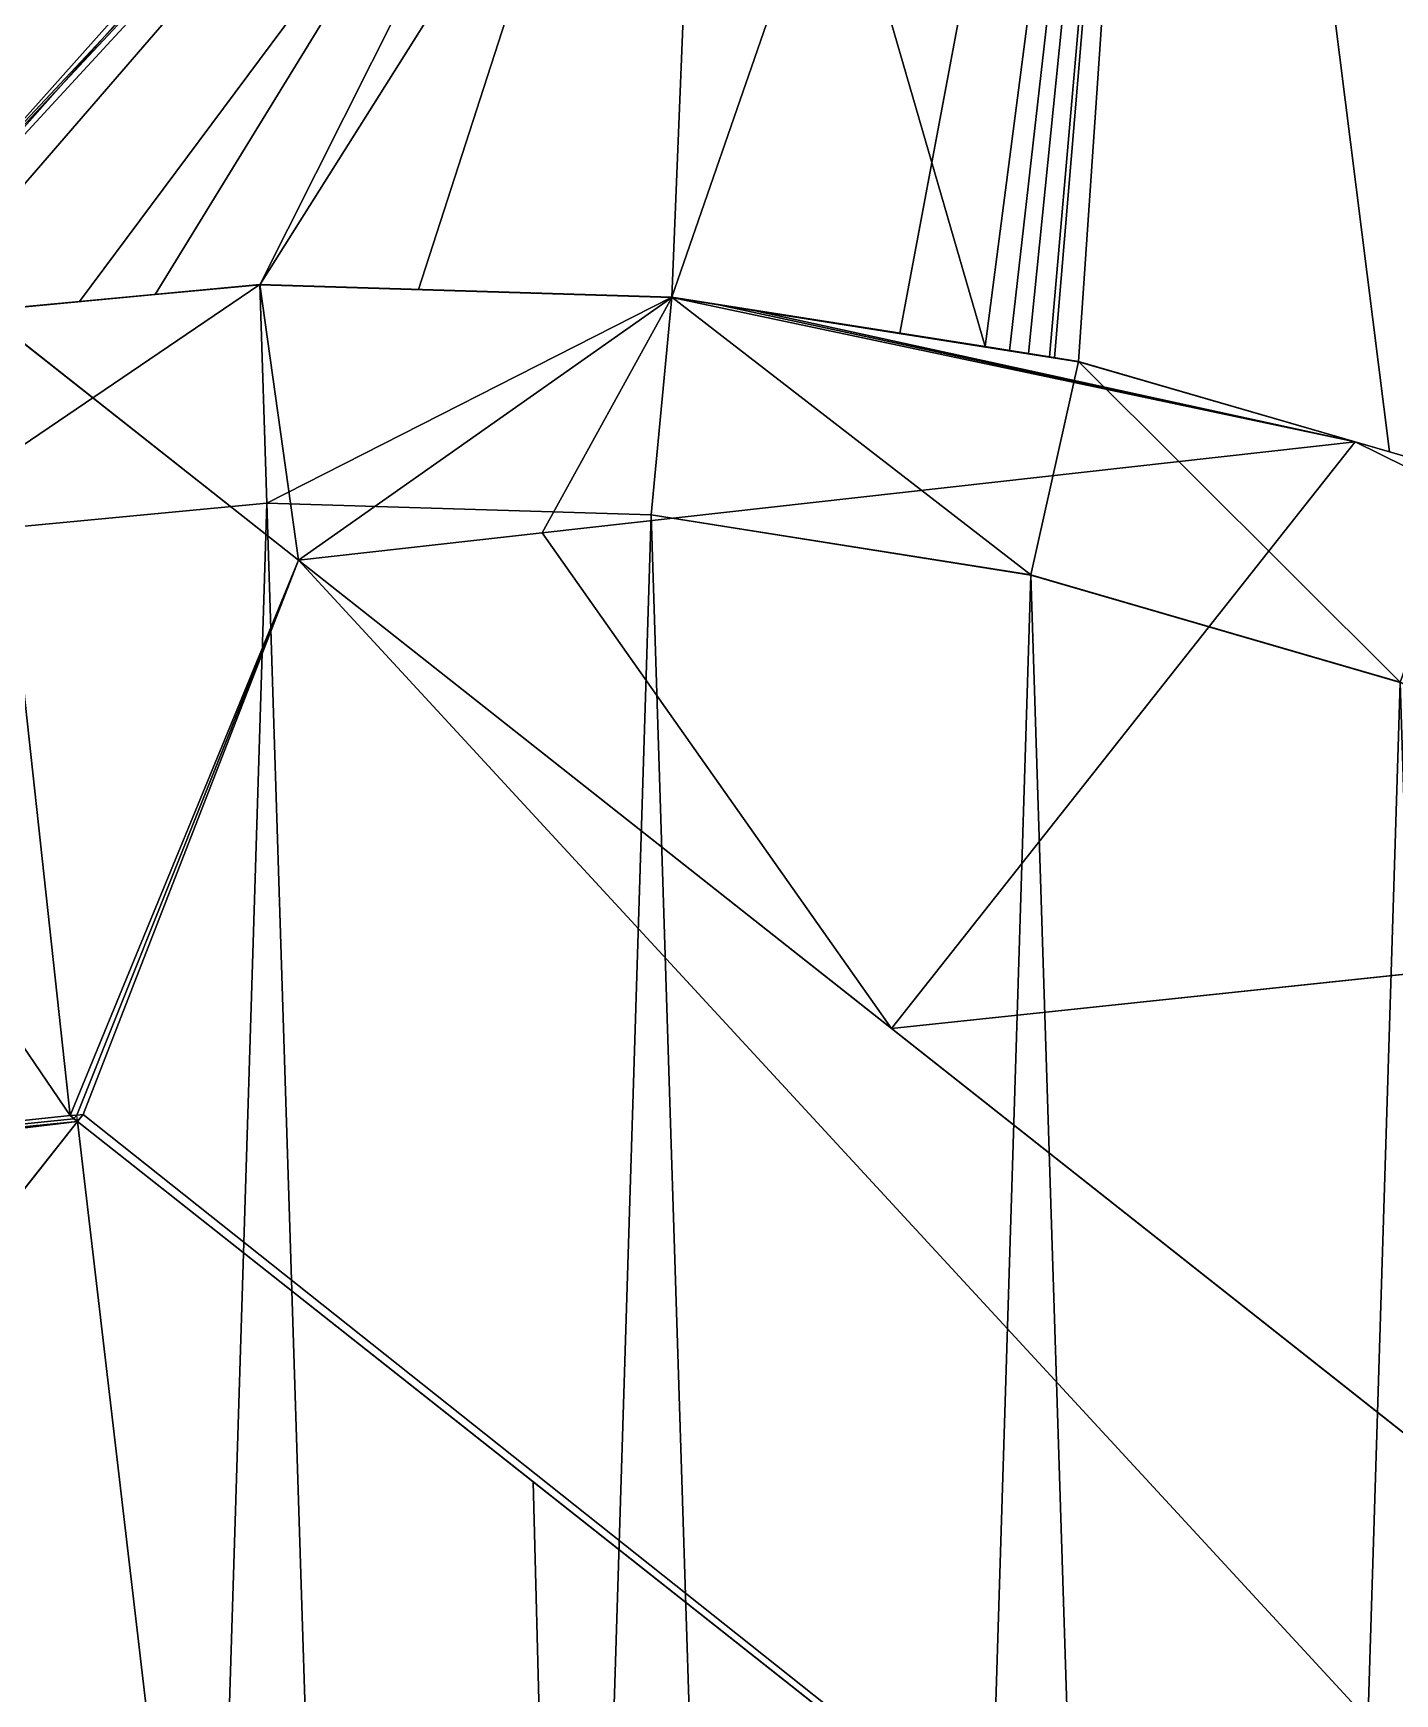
# Model space of a CAD drawing. Header units: millimetres. Extents: x -97 to 177, y -55 to 460.
# Drawn here: x 108.36 to 127.04, y 420.12 to 442.9 of the extents above; entities that cross this region are included whole.
import ezdxf

# ---------------------------------------------------------------- set-up
doc = ezdxf.new("R2010")
doc.units = ezdxf.units.MM
doc.header["$LTSCALE"] = 25.4
doc.layers.get('0').update_dxf_attribs({"true_color": 0xffffff})

msp = doc.modelspace()

# ---------------------------------------------------------------- linework, layer by layer
at = {"color": 0}
for p, q in [((124.143, 459.565, 6.998), (126.961, 437.159, 6.998)), ((124.143, 459.565, 13.998), (126.961, 437.159, 13.994)), ((124.143, 459.565, 6.998), (126.961, 437.159, 6.998)), ((124.143, 459.565, 13.998), (126.961, 437.159, 13.994)), ((105.843, 438.921, 6.968), (111.469, 439.455, 6.968)), ((105.843, 438.921, 6.968), (111.469, 439.455, 6.968)), ((111.469, 439.455, 22.966), (107.667, 439.093, 22.966)), ((111.469, 439.455, 22.966), (107.667, 439.093, 22.966)), ((111.469, 439.455, 22.966), (108.995, 439.223, 13.994)), ((111.469, 439.455, 22.966), (108.995, 439.223, 13.994)), ((111.469, 439.451, 13.994), (108.995, 439.223, 13.994)), ((111.469, 439.451, 13.994), (108.995, 439.223, 13.994)), ((110.031, 439.319, 6.998), (111.469, 439.455, 6.968)), ((110.031, 439.319, 6.998), (111.469, 439.455, 6.968)), ((111.469, 439.451, 6.998), (110.031, 439.319, 6.998)), ((111.469, 439.451, 6.998), (110.031, 439.319, 6.998)), ((111.469, 439.455, 6.968), (117.119, 439.279, 6.968)), ((117.119, 439.277, 22.966), (111.469, 439.455, 22.966)), ((111.469, 439.455, 6.968), (117.119, 439.279, 6.968)), ((111.469, 439.455, 6.968), (111.469, 439.451, 6.998)), ((111.469, 439.451, 13.994), (111.469, 439.455, 22.966)), ((117.119, 439.277, 22.966), (111.469, 439.455, 22.966)), ((111.469, 439.451, 13.994), (111.469, 439.455, 22.966)), ((111.469, 439.455, 6.968), (111.469, 439.451, 6.998)), ((117.119, 439.279, 13.994), (111.469, 439.451, 13.994)), ((111.469, 439.451, 13.994), (117.119, 439.277, 22.966)), ((111.469, 439.451, 6.998), (113.647, 439.385, 6.998)), ((111.469, 439.451, 13.994), (117.119, 439.277, 22.966)), ((111.469, 439.451, 6.998), (113.647, 439.385, 6.998)), ((117.119, 439.279, 13.994), (111.469, 439.451, 13.994)), ((108.995, 439.223, 13.994), (105.843, 438.921, 13.994)), ((108.995, 439.223, 13.994), (105.843, 438.921, 13.994)), ((106.651, 438.999, 6.998), (110.031, 439.319, 6.998)), ((106.651, 438.999, 6.998), (110.031, 439.319, 6.998)), ((113.647, 439.385, 6.998), (117.119, 439.279, 6.968)), ((113.647, 439.385, 6.998), (117.119, 439.279, 6.968)), ((113.647, 439.385, 6.998), (117.119, 439.279, 6.998)), ((113.647, 439.385, 6.998), (117.119, 439.279, 6.998)), ((117.119, 439.279, 6.968), (122.697, 438.397, 6.968)), ((117.119, 439.277, 22.966), (117.119, 439.279, 13.994)), ((117.119, 439.279, 6.998), (117.119, 439.279, 6.968)), ((120.247, 438.785, 13.994), (117.119, 439.279, 13.994)), ((117.119, 439.277, 22.966), (117.119, 439.279, 13.994)), ((121.419, 438.603, 6.998), (117.119, 439.279, 6.968)), ((117.119, 439.279, 6.998), (117.119, 439.279, 6.968)), ((121.419, 438.603, 6.998), (117.119, 439.279, 6.998)), ((121.419, 438.603, 6.998), (117.119, 439.279, 6.968)), ((117.119, 439.279, 6.968), (122.697, 438.397, 6.968)), ((121.419, 438.603, 6.998), (117.119, 439.279, 6.998)), ((120.247, 438.785, 13.994), (117.119, 439.279, 13.994)), ((117.717, 439.183, 22.966), (117.119, 439.277, 22.966)), ((117.717, 439.183, 22.966), (117.119, 439.277, 22.966)), ((118.269, 439.095, 22.966), (117.717, 439.183, 22.966)), ((117.717, 439.183, 22.966), (120.247, 438.785, 13.994)), ((117.717, 439.183, 22.966), (120.247, 438.785, 13.994)), ((118.269, 439.095, 22.966), (117.717, 439.183, 22.966)), ((111.997, 435.671, 23.964), (107.661, 439.095, 23.966)), ((111.997, 435.671, 23.964), (107.661, 439.095, 23.966)), ((107.667, 439.093, 22.966), (111.997, 435.671, 22.966)), ((107.667, 439.093, 22.966), (111.997, 435.671, 22.966)), ((111.997, 435.671, 23.964), (107.667, 439.093, 22.966)), ((111.997, 435.671, 23.964), (107.667, 439.093, 22.966)), ((122.697, 438.395, 22.966), (118.269, 439.095, 22.966)), ((118.269, 439.095, 22.966), (120.247, 438.785, 13.994)), ((118.269, 439.095, 22.966), (120.247, 438.785, 13.994)), ((122.697, 438.395, 22.966), (118.269, 439.095, 22.966)), ((122.697, 438.395, 22.966), (120.247, 438.785, 13.994)), ((121.749, 438.545, 13.994), (120.247, 438.785, 13.994)), ((122.697, 438.395, 22.966), (120.247, 438.785, 13.994)), ((121.749, 438.545, 13.994), (120.247, 438.785, 13.994)), ((121.419, 438.603, 6.998), (122.011, 438.507, 6.998)), ((121.419, 438.603, 6.998), (122.011, 438.507, 6.998)), ((122.367, 438.449, 13.994), (121.749, 438.545, 13.994)), ((121.749, 438.545, 13.994), (122.697, 438.395, 22.966)), ((121.749, 438.545, 13.994), (122.697, 438.395, 22.966)), ((122.367, 438.449, 13.994), (121.749, 438.545, 13.994)), ((122.011, 438.507, 6.998), (122.299, 438.461, 6.998)), ((122.011, 438.507, 6.998), (122.299, 438.461, 6.998)), ((122.299, 438.461, 6.998), (122.697, 438.397, 6.968)), ((122.299, 438.461, 6.998), (122.697, 438.397, 6.968)), ((122.299, 438.461, 6.998), (122.697, 438.397, 6.998)), ((122.299, 438.461, 6.998), (122.697, 438.397, 6.998)), ((122.697, 438.397, 13.994), (122.367, 438.449, 13.994)), ((122.367, 438.449, 13.994), (122.697, 438.395, 22.966)), ((122.367, 438.449, 13.994), (122.697, 438.395, 22.966)), ((122.697, 438.397, 13.994), (122.367, 438.449, 13.994)), ((122.697, 438.397, 6.968), (128.127, 436.821, 6.968)), ((126.961, 437.159, 6.998), (122.697, 438.397, 6.968)), ((122.697, 438.397, 6.968), (122.697, 438.397, 6.998)), ((126.961, 437.159, 6.998), (122.697, 438.397, 6.998)), ((122.697, 438.397, 6.968), (128.127, 436.821, 6.968)), ((126.961, 437.159, 6.998), (122.697, 438.397, 6.968)), ((122.697, 438.397, 13.994), (122.697, 438.395, 22.966)), ((122.697, 438.397, 6.968), (122.697, 438.397, 6.998)), ((122.697, 438.397, 13.994), (122.697, 438.395, 22.966)), ((126.961, 437.159, 13.994), (122.697, 438.397, 13.994)), ((126.961, 437.159, 6.998), (122.697, 438.397, 6.998)), ((126.961, 437.159, 13.994), (122.697, 438.397, 13.994)), ((126.493, 437.295, 22.966), (122.697, 438.395, 22.966)), ((126.493, 437.295, 22.966), (122.697, 438.395, 22.966)), ((126.493, 437.295, 21.968), (115.343, 436.049, 21.968)), ((115.343, 436.049, 22.966), (126.493, 437.295, 22.966)), ((115.343, 436.049, 22.966), (126.493, 437.295, 22.966)), ((126.493, 437.295, 21.968), (115.343, 436.049, 21.968)), ((128.127, 436.821, 21.968), (126.493, 437.295, 21.968)), ((126.493, 437.295, 22.966), (126.493, 437.295, 21.968)), ((126.493, 437.295, 22.966), (126.493, 437.295, 21.968)), ((128.127, 436.821, 21.968), (126.493, 437.295, 21.968)), ((128.127, 436.821, 6.968), (126.961, 437.159, 6.998)), ((126.961, 437.159, 6.998), (126.961, 437.159, 13.994)), ((128.127, 436.821, 6.968), (126.961, 437.159, 6.998)), ((126.961, 437.159, 6.998), (126.961, 437.159, 13.994)), ((111.565, 436.457, 6.968), (106.313, 435.957, 6.968)), ((111.565, 436.457, 6.968), (106.313, 435.957, 6.968)), ((111.565, 436.457, 16.966), (106.313, 435.957, 16.966)), ((111.565, 436.457, 16.966), (106.313, 435.957, 16.966)), ((116.835, 436.293, 6.968), (111.565, 436.457, 6.968)), ((111.565, 436.457, 6.968), (111.565, 436.457, 16.966)), ((111.565, 436.457, 6.968), (111.565, 436.457, 16.966)), ((116.835, 436.293, 6.968), (111.565, 436.457, 6.968)), ((116.835, 436.293, 16.966), (111.565, 436.457, 16.966)), ((116.835, 436.293, 16.966), (111.565, 436.457, 16.966)), ((122.045, 435.471, 6.968), (116.835, 436.293, 6.968)), ((116.835, 436.293, 6.968), (116.835, 436.293, 16.966)), ((116.835, 436.293, 16.966), (122.045, 435.469, 16.966)), ((116.835, 436.293, 6.968), (116.835, 436.293, 16.966)), ((122.045, 435.471, 6.968), (116.835, 436.293, 6.968)), ((116.835, 436.293, 16.966), (122.045, 435.469, 16.966)), ((115.343, 436.049, 21.968), (111.997, 435.671, 21.968)), ((111.997, 435.671, 22.966), (115.343, 436.049, 22.966)), ((115.343, 436.049, 21.968), (111.997, 435.671, 21.968)), ((111.997, 435.671, 22.966), (115.343, 436.049, 22.966)), ((115.343, 436.049, 21.968), (115.343, 436.049, 22.966)), ((115.343, 436.049, 21.968), (115.343, 436.049, 22.966)), ((111.997, 435.671, 21.968), (120.133, 429.247, 21.964)), ((138.835, 414.477, 23.964), (111.997, 435.671, 23.964)), ((111.997, 435.671, 21.968), (120.133, 429.247, 21.964)), ((111.997, 435.671, 21.968), (111.997, 435.671, 22.966)), ((111.997, 435.671, 21.968), (111.997, 435.671, 22.966)), ((138.835, 414.477, 23.964), (111.997, 435.671, 23.964)), ((127.109, 434.001, 6.968), (122.045, 435.471, 6.968)), ((122.045, 435.469, 16.966), (122.045, 435.471, 6.968)), ((127.109, 434.001, 6.968), (122.045, 435.471, 6.968)), ((122.045, 435.469, 16.966), (122.045, 435.471, 6.968)), ((122.045, 435.469, 16.966), (127.109, 433.997, 16.966)), ((122.045, 435.469, 16.966), (127.109, 433.997, 16.966)), ((120.133, 429.247, 21.964), (138.793, 431.225, 21.964)), ((138.793, 431.225, 22.964), (120.133, 429.247, 22.964)), ((138.793, 431.225, 22.964), (120.133, 429.247, 22.964)), ((120.133, 429.247, 21.964), (138.793, 431.225, 21.964)), ((120.133, 429.247, 22.964), (132.599, 419.403, 22.964)), ((120.133, 429.247, 22.964), (132.599, 419.403, 22.964)), ((120.133, 429.247, 22.964), (120.133, 429.247, 21.964)), ((120.133, 429.247, 22.964), (120.133, 429.247, 21.964)), ((108.869, 428.055, 23.964), (108.959, 428.061, 23.964)), ((108.959, 428.061, 21.964), (108.869, 428.055, 21.964)), ((108.869, 428.055, 23.964), (108.959, 428.061, 23.964)), ((108.917, 428.009, 23.964), (108.869, 428.055, 21.964)), ((108.869, 428.055, 21.964), (108.869, 428.055, 23.964)), ((108.917, 428.009, 23.964), (108.869, 428.055, 23.964)), ((108.869, 428.055, 21.964), (108.917, 428.013, 21.964)), ((108.917, 428.009, 23.964), (108.869, 428.055, 21.964)), ((108.869, 428.055, 21.964), (108.869, 428.055, 23.964)), ((108.917, 428.009, 23.964), (108.869, 428.055, 23.964)), ((108.917, 428.013, 21.964), (108.959, 428.061, 21.964)), ((108.969, 427.971, 22.3), (108.917, 428.013, 21.964)), ((108.917, 428.013, 21.964), (108.917, 428.009, 23.964)), ((108.969, 427.971, 22.3), (108.917, 428.013, 21.964)), ((108.917, 428.013, 21.964), (108.969, 427.971, 21.964)), ((108.917, 428.013, 21.964), (108.917, 428.009, 23.964)), ((108.969, 427.971, 23.3), (108.917, 428.009, 23.964)), ((108.969, 427.971, 23.3), (108.917, 428.009, 23.964)), ((108.969, 427.971, 23.964), (108.917, 428.009, 23.964)), ((108.969, 427.971, 23.964), (108.917, 428.009, 23.964)), ((108.959, 428.061, 23.964), (109.047, 428.069, 23.964)), ((109.047, 428.069, 21.964), (108.959, 428.061, 21.964)), ((108.959, 428.061, 23.964), (109.047, 428.069, 23.964)), ((108.969, 427.971, 21.964), (108.959, 428.061, 21.964)), ((108.959, 428.061, 23.964), (108.959, 428.061, 21.964)), ((108.959, 428.061, 23.964), (108.959, 428.061, 21.964)), ((108.969, 427.971, 22.632), (109.047, 428.069, 21.964)), ((108.969, 427.971, 21.964), (109.047, 428.069, 21.964)), ((108.969, 427.971, 22.632), (109.047, 428.069, 21.964)), ((109.047, 428.069, 23.964), (108.969, 427.971, 23.964)), ((109.047, 428.069, 23.964), (108.969, 427.971, 23.964)), ((109.047, 428.069, 23.964), (109.047, 428.069, 21.964)), ((109.047, 428.069, 23.964), (109.047, 428.069, 21.964)), ((79.409, 390.551, 23.96), (108.969, 427.971, 23.964)), ((79.409, 390.551, 23.96), (108.969, 427.971, 23.964)), ((104.031, 421.715, 21.964), (108.969, 427.971, 22.798)), ((108.969, 427.971, 21.964), (104.031, 421.715, 21.964)), ((108.969, 427.971, 21.964), (104.031, 421.715, 21.964)), ((104.031, 421.715, 21.964), (108.969, 427.971, 22.964)), ((104.031, 421.715, 21.964), (108.969, 427.971, 22.798)), ((104.031, 421.715, 21.964), (108.969, 427.971, 23.132)), ((104.031, 421.715, 21.964), (108.969, 427.971, 22.964)), ((108.969, 427.971, 23.3), (104.031, 421.715, 21.964)), ((104.031, 421.715, 21.964), (108.969, 427.971, 23.132)), ((108.969, 427.971, 23.3), (104.031, 421.715, 21.964)), ((108.969, 427.971, 22.964), (108.965, 427.977, 22.924)), ((108.965, 427.977, 22.924), (108.969, 427.971, 22.798)), ((108.965, 427.977, 22.924), (108.969, 427.971, 22.798)), ((108.969, 427.971, 22.964), (108.965, 427.977, 22.924)), ((108.969, 427.971, 22.964), (108.965, 427.977, 22.924)), ((108.965, 427.977, 22.924), (108.969, 427.971, 22.798)), ((108.969, 427.971, 22.964), (108.965, 427.977, 22.924)), ((108.965, 427.977, 22.924), (108.969, 427.971, 22.798)), ((108.969, 427.971, 23.3), (108.966, 427.979, 23.195)), ((108.966, 427.979, 23.195), (108.969, 427.971, 23.132)), ((108.966, 427.979, 23.195), (108.969, 427.971, 23.132)), ((108.969, 427.971, 23.3), (108.966, 427.979, 23.195)), ((108.966, 427.979, 23.195), (108.969, 427.971, 23.132)), ((108.969, 427.971, 23.3), (108.966, 427.979, 23.195)), ((108.966, 427.979, 23.195), (108.969, 427.971, 23.132)), ((108.969, 427.971, 23.3), (108.966, 427.979, 23.195)), ((108.969, 427.971, 22.632), (108.969, 427.971, 22.3)), ((108.969, 427.971, 22.798), (108.969, 427.971, 22.632)), ((108.969, 427.971, 21.964), (108.969, 427.971, 22.3)), ((108.969, 427.971, 23.132), (108.969, 427.971, 22.964)), ((108.969, 427.971, 22.798), (108.969, 427.971, 22.632)), ((108.969, 427.971, 22.632), (108.969, 427.971, 22.3)), ((108.969, 427.971, 23.964), (108.969, 427.971, 23.3)), ((108.969, 427.971, 21.964), (108.969, 427.971, 22.3)), ((108.969, 427.971, 22.632), (108.969, 427.971, 22.3)), ((108.969, 427.971, 22.798), (108.969, 427.971, 22.632)), ((108.969, 427.971, 23.132), (108.969, 427.971, 22.964)), ((108.969, 427.971, 23.964), (108.969, 427.971, 23.3)), ((108.969, 427.971, 21.964), (108.969, 427.971, 22.3)), ((115.219, 423.029, 21.964), (108.969, 427.971, 21.964)), ((146.373, 398.403, 23.96), (108.969, 427.971, 23.964)), ((108.969, 427.971, 23.132), (108.969, 427.971, 22.964)), ((108.969, 427.971, 22.798), (115.219, 423.029, 21.964)), ((108.969, 427.971, 22.964), (115.219, 423.029, 21.964)), ((108.969, 427.971, 22.632), (108.969, 427.971, 22.3)), ((108.969, 427.971, 21.964), (108.969, 427.971, 22.3)), ((115.219, 423.029, 21.964), (108.969, 427.971, 21.964)), ((108.969, 427.971, 22.798), (115.219, 423.029, 21.964)), ((108.969, 427.971, 22.798), (108.969, 427.971, 22.632)), ((108.969, 427.971, 23.3), (115.219, 423.029, 21.964)), ((146.373, 398.403, 23.96), (108.969, 427.971, 23.964)), ((108.969, 427.971, 23.964), (108.969, 427.971, 23.3)), ((108.969, 427.971, 23.132), (108.969, 427.971, 22.964)), ((108.969, 427.971, 22.964), (115.219, 423.029, 21.964)), ((115.219, 423.029, 21.964), (108.969, 427.971, 23.132)), ((115.219, 423.029, 21.964), (108.969, 427.971, 23.132)), ((108.969, 427.971, 23.3), (115.219, 423.029, 21.964)), ((108.969, 427.971, 23.964), (108.969, 427.971, 23.3)), ((146.373, 398.405, 21.964), (115.219, 423.029, 21.964)), ((146.373, 398.405, 21.964), (115.219, 423.029, 21.964))]:
    msp.add_line(p, q, dxfattribs=at)

# ---------------------------------------------------------------- meshes
mesh = msp.add_polyface(dxfattribs=at)
corners = [(124.143, 459.565, 6.998), (117.623, 451.689, 6.998), (116.747, 458.635, 6.998), (121.419, 438.603, 6.998), (122.011, 438.507, 6.998), (122.299, 438.461, 6.998), (122.697, 438.397, 6.998), (126.961, 437.159, 6.998), (94.023, 455.775, 6.998), (89.403, 432.815, 6.998), (86.627, 454.845, 6.998), (89.967, 433.197, 6.998), (93.551, 435.025, 6.998), (93.925, 436.903, 6.998), (94.895, 448.829, 6.998), (100.295, 437.677, 6.998), (100.733, 442.507, 6.998), (100.325, 437.701, 6.998), (105.601, 438.879, 6.998), (105.653, 438.885, 6.998), (105.843, 438.921, 6.998), (106.651, 438.999, 6.998), (110.031, 439.319, 6.998), (111.469, 439.451, 6.998), (113.647, 439.385, 6.998), (117.119, 439.279, 6.998), (101.307, 437.917, 6.998), (103.895, 438.495, 6.998), (101.434, 437.945, 6.998), (101.365, 437.929, 6.998), (94.125, 435.319, 6.998), (95.013, 435.771, 6.998), (99.769, 437.485, 6.998), (99.359, 437.337, 6.998)]
mesh.append_faces([[corners[k] for k in face] for face in [(0, 1, 2), (6, 0, 7), (8, 9, 10), (26, 28, 29), (31, 32, 33)]], dxfattribs={"vtx0": -1, "color": 0})
mesh.append_faces([[corners[k] for k in face] for face in [(3, 0, 4), (4, 0, 5), (5, 0, 6), (9, 8, 11), (11, 8, 12), (13, 14, 15), (15, 16, 17), (16, 1, 18), (18, 1, 19), (19, 1, 20), (20, 1, 21), (21, 1, 22), (22, 1, 23), (23, 1, 24), (24, 1, 25), (25, 1, 3), (30, 13, 31)]], dxfattribs={"vtx0": -1, "vtx1": -1, "color": 0})
mesh.append_faces([[corners[k] for k in face] for face in [(1, 0, 3), (12, 8, 13), (15, 14, 16)]], dxfattribs={"vtx0": -1, "vtx1": -1, "vtx2": -1, "color": 0})
mesh.append_faces([[corners[k] for k in face] for face in [(13, 8, 14), (16, 14, 1), (16, 26, 17), (26, 16, 27), (26, 27, 28), (13, 30, 12), (31, 13, 32)]], dxfattribs={"vtx0": -1, "vtx2": -1, "color": 0})
mesh = msp.add_polyface(dxfattribs=at)
corners = [(95.013, 435.773, 13.994), (124.143, 459.565, 13.998), (86.627, 454.841, 13.998), (99.355, 437.347, 13.994), (100.325, 437.697, 13.994), (101.331, 437.917, 13.994), (102.745, 438.235, 13.994), (105.707, 438.897, 13.994), (105.843, 438.921, 13.994), (108.995, 439.223, 13.994), (111.469, 439.451, 13.994), (117.119, 439.279, 13.994), (120.247, 438.785, 13.994), (121.749, 438.545, 13.994), (122.367, 438.449, 13.994), (122.697, 438.397, 13.994), (126.961, 437.159, 13.994)]
mesh.append_faces([[corners[k] for k in face] for face in [(0, 1, 2), (1, 15, 16)]], dxfattribs={"vtx0": -1, "color": 0})
mesh.append_faces([[corners[k] for k in face] for face in [(1, 0, 3), (1, 3, 4), (1, 4, 5), (1, 5, 6), (1, 6, 7), (1, 7, 8), (1, 8, 9), (1, 9, 10), (1, 10, 11), (1, 11, 12), (1, 12, 13), (1, 13, 14), (1, 14, 15)]], dxfattribs={"vtx0": -1, "vtx2": -1, "color": 0})
mesh = msp.add_polyface(dxfattribs=at)
corners = [(124.143, 459.565, 6.998), (126.961, 437.159, 13.994), (126.961, 437.159, 6.998), (124.143, 459.565, 13.998)]
mesh.append_faces([[corners[k] for k in face] for face in [(0, 1, 2), (1, 0, 3)]], dxfattribs={"vtx0": -1, "color": 0})
mesh = msp.add_polyface(dxfattribs=at)
corners = [(105.601, 438.879, 6.968), (106.313, 435.957, 6.968), (101.165, 434.807, 6.968), (105.843, 438.921, 6.968), (111.469, 439.455, 6.968), (111.565, 436.457, 6.968), (117.119, 439.279, 6.968), (116.835, 436.293, 6.968), (122.045, 435.471, 6.968), (122.697, 438.397, 6.968), (127.109, 434.001, 6.968), (128.127, 436.821, 6.968), (131.953, 431.909, 6.968), (133.311, 434.577, 6.968), (136.491, 429.223, 6.964)]
mesh.append_faces([[corners[k] for k in face] for face in [(0, 1, 2), (12, 13, 14)]], dxfattribs={"vtx0": -1, "color": 0})
mesh.append_faces([[corners[k] for k in face] for face in [(1, 4, 5), (5, 6, 7), (7, 6, 8), (8, 9, 10), (10, 11, 12)]], dxfattribs={"vtx0": -1, "vtx1": -1, "color": 0})
mesh.append_faces([[corners[k] for k in face] for face in [(1, 0, 3), (1, 3, 4), (5, 4, 6), (8, 6, 9), (10, 9, 11), (12, 11, 13)]], dxfattribs={"vtx0": -1, "vtx2": -1, "color": 0})
mesh = msp.add_polyface(dxfattribs=at)
corners = [(105.843, 438.921, 22.966), (108.995, 439.223, 13.994), (105.843, 438.921, 13.994), (111.469, 439.455, 22.966), (107.667, 439.093, 22.966)]
mesh.append_faces([[corners[k] for k in face] for face in [(0, 1, 2), (3, 0, 4)]], dxfattribs={"vtx0": -1, "color": 0})
mesh.append_faces([[corners[k] for k in face] for face in [(1, 0, 3)]], dxfattribs={"vtx0": -1, "vtx1": -1, "color": 0})
mesh = msp.add_polyface(dxfattribs=at)
corners = [(106.651, 438.999, 6.998), (111.469, 439.455, 6.968), (105.843, 438.921, 6.968), (110.031, 439.319, 6.998)]
mesh.append_faces([[corners[k] for k in face] for face in [(0, 1, 2), (1, 0, 3)]], dxfattribs={"vtx0": -1, "color": 0})
mesh = msp.add_polyface(dxfattribs=at)
corners = [(111.997, 435.671, 22.966), (111.469, 439.455, 22.966), (107.667, 439.093, 22.966), (117.119, 439.277, 22.966), (115.343, 436.049, 22.966), (126.493, 437.295, 22.966), (117.717, 439.183, 22.966), (118.269, 439.095, 22.966), (122.697, 438.395, 22.966)]
mesh.append_faces([[corners[k] for k in face] for face in [(0, 1, 2), (7, 5, 8)]], dxfattribs={"vtx0": -1, "color": 0})
mesh.append_faces([[corners[k] for k in face] for face in [(1, 0, 3), (3, 5, 6), (6, 5, 7)]], dxfattribs={"vtx0": -1, "vtx1": -1, "color": 0})
mesh.append_faces([[corners[k] for k in face] for face in [(3, 0, 4), (3, 4, 5)]], dxfattribs={"vtx0": -1, "vtx2": -1, "color": 0})
mesh = msp.add_polyface(dxfattribs=at)
corners = [(111.469, 439.455, 22.966), (111.469, 439.451, 13.994), (108.995, 439.223, 13.994)]
mesh.append_faces([[corners[k] for k in face] for face in [(0, 1, 2)]], dxfattribs={"color": 0})
mesh = msp.add_polyface(dxfattribs=at)
corners = [(111.469, 439.451, 6.998), (111.469, 439.455, 6.968), (110.031, 439.319, 6.998)]
mesh.append_faces([[corners[k] for k in face] for face in [(0, 1, 2)]], dxfattribs={"color": 0})
mesh = msp.add_polyface(dxfattribs=at)
corners = [(111.469, 439.451, 6.998), (117.119, 439.279, 6.968), (111.469, 439.455, 6.968), (113.647, 439.385, 6.998)]
mesh.append_faces([[corners[k] for k in face] for face in [(0, 1, 2), (1, 0, 3)]], dxfattribs={"vtx0": -1, "color": 0})
mesh = msp.add_polyface(dxfattribs=at)
corners = [(117.119, 439.277, 22.966), (111.469, 439.451, 13.994), (111.469, 439.455, 22.966)]
mesh.append_faces([[corners[k] for k in face] for face in [(0, 1, 2)]], dxfattribs={"color": 0})
mesh = msp.add_polyface(dxfattribs=at)
corners = [(117.119, 439.277, 22.966), (117.119, 439.279, 13.994), (111.469, 439.451, 13.994)]
mesh.append_faces([[corners[k] for k in face] for face in [(0, 1, 2)]], dxfattribs={"color": 0})
mesh = msp.add_polyface(dxfattribs=at)
corners = [(117.119, 439.279, 6.998), (117.119, 439.279, 6.968), (113.647, 439.385, 6.998)]
mesh.append_faces([[corners[k] for k in face] for face in [(0, 1, 2)]], dxfattribs={"color": 0})
mesh = msp.add_polyface(dxfattribs=at)
corners = [(117.119, 439.277, 22.966), (120.247, 438.785, 13.994), (117.119, 439.279, 13.994), (117.717, 439.183, 22.966)]
mesh.append_faces([[corners[k] for k in face] for face in [(0, 1, 2), (1, 0, 3)]], dxfattribs={"vtx0": -1, "color": 0})
mesh = msp.add_polyface(dxfattribs=at)
corners = [(121.419, 438.603, 6.998), (117.119, 439.279, 6.968), (117.119, 439.279, 6.998)]
mesh.append_faces([[corners[k] for k in face] for face in [(0, 1, 2)]], dxfattribs={"color": 0})
mesh = msp.add_polyface(dxfattribs=at)
corners = [(121.419, 438.603, 6.998), (122.697, 438.397, 6.968), (117.119, 439.279, 6.968), (122.299, 438.461, 6.998), (122.011, 438.507, 6.998)]
mesh.append_faces([[corners[k] for k in face] for face in [(0, 1, 2), (3, 0, 4)]], dxfattribs={"vtx0": -1, "color": 0})
mesh.append_faces([[corners[k] for k in face] for face in [(1, 0, 3)]], dxfattribs={"vtx0": -1, "vtx1": -1, "color": 0})
mesh = msp.add_polyface(dxfattribs=at)
corners = [(118.269, 439.095, 22.966), (120.247, 438.785, 13.994), (117.717, 439.183, 22.966)]
mesh.append_faces([[corners[k] for k in face] for face in [(0, 1, 2)]], dxfattribs={"color": 0})
mesh = msp.add_polyface(dxfattribs=at)
corners = [(79.409, 390.551, 23.96), (97.813, 426.629, 23.964), (68.253, 389.239, 23.96), (108.969, 427.971, 23.964), (98.027, 426.905, 23.964), (108.917, 428.009, 23.964), (108.869, 428.055, 23.964), (104.275, 434.805, 23.964), (107.661, 439.095, 23.966), (80.711, 379.407, 23.96), (116.829, 360.967, 23.958), (80.737, 379.383, 23.96), (105.677, 359.693, 23.958), (105.749, 359.635, 23.958), (111.925, 354.761, 23.954), (113.743, 353.321, 23.954), (118.131, 349.863, 23.954), (121.585, 354.233, 23.954), (123.035, 356.063, 23.958), (146.373, 398.403, 23.96), (157.537, 399.713, 23.96), (153.101, 403.215, 23.964), (151.307, 404.635, 23.964), (109.047, 428.069, 23.964), (111.997, 435.671, 23.964), (138.835, 414.477, 23.964), (145.071, 409.557, 23.964), (108.959, 428.061, 23.964)]
mesh.append_faces([[corners[k] for k in face] for face in [(10, 16, 17), (18, 19, 10), (19, 23, 3)]], dxfattribs={"vtx0": -1, "color": 0})
mesh.append_faces([[corners[k] for k in face] for face in [(1, 3, 4), (4, 6, 7), (7, 6, 8), (9, 0, 2), (0, 9, 10), (24, 19, 25), (25, 19, 26), (26, 19, 22)]], dxfattribs={"vtx0": -1, "vtx1": -1, "color": 0})
mesh.append_faces([[corners[k] for k in face] for face in [(23, 19, 24)]], dxfattribs={"vtx0": -1, "vtx1": -1, "vtx2": -1, "color": 0})
mesh.append_faces([[corners[k] for k in face] for face in [(0, 1, 2), (1, 0, 3), (4, 3, 5), (4, 5, 6), (10, 9, 11), (10, 11, 12), (10, 12, 13), (10, 13, 14), (10, 14, 15), (10, 15, 16), (19, 18, 20), (19, 20, 21), (19, 21, 22), (6, 24, 8), (24, 6, 27), (24, 27, 23)]], dxfattribs={"vtx0": -1, "vtx2": -1, "color": 0})
mesh = msp.add_polyface(dxfattribs=at)
corners = [(107.661, 439.095, 23.966), (111.997, 435.671, 23.964), (107.667, 439.093, 22.966)]
mesh.append_faces([[corners[k] for k in face] for face in [(0, 1, 2)]], dxfattribs={"color": 0})
mesh = msp.add_polyface(dxfattribs=at)
corners = [(111.997, 435.671, 23.964), (111.997, 435.671, 22.966), (107.667, 439.093, 22.966), (111.997, 435.671, 21.968), (120.133, 429.247, 22.964), (120.133, 429.247, 21.964), (132.599, 419.403, 22.964), (138.835, 414.477, 23.964)]
mesh.append_faces([[corners[k] for k in face] for face in [(0, 1, 2), (3, 4, 5)]], dxfattribs={"vtx0": -1, "color": 0})
mesh.append_faces([[corners[k] for k in face] for face in [(4, 1, 6), (6, 1, 7), (7, 1, 0)]], dxfattribs={"vtx0": -1, "vtx1": -1, "color": 0})
mesh.append_faces([[corners[k] for k in face] for face in [(4, 3, 1)]], dxfattribs={"vtx0": -1, "vtx2": -1, "color": 0})
mesh = msp.add_polyface(dxfattribs=at)
corners = [(122.697, 438.395, 22.966), (120.247, 438.785, 13.994), (118.269, 439.095, 22.966)]
mesh.append_faces([[corners[k] for k in face] for face in [(0, 1, 2)]], dxfattribs={"color": 0})
mesh = msp.add_polyface(dxfattribs=at)
corners = [(122.697, 438.395, 22.966), (121.749, 438.545, 13.994), (120.247, 438.785, 13.994)]
mesh.append_faces([[corners[k] for k in face] for face in [(0, 1, 2)]], dxfattribs={"color": 0})
mesh = msp.add_polyface(dxfattribs=at)
corners = [(122.697, 438.395, 22.966), (122.367, 438.449, 13.994), (121.749, 438.545, 13.994)]
mesh.append_faces([[corners[k] for k in face] for face in [(0, 1, 2)]], dxfattribs={"color": 0})
mesh = msp.add_polyface(dxfattribs=at)
corners = [(122.697, 438.397, 6.998), (122.697, 438.397, 6.968), (122.299, 438.461, 6.998)]
mesh.append_faces([[corners[k] for k in face] for face in [(0, 1, 2)]], dxfattribs={"color": 0})
mesh = msp.add_polyface(dxfattribs=at)
corners = [(122.697, 438.395, 22.966), (122.697, 438.397, 13.994), (122.367, 438.449, 13.994)]
mesh.append_faces([[corners[k] for k in face] for face in [(0, 1, 2)]], dxfattribs={"color": 0})
mesh = msp.add_polyface(dxfattribs=at)
corners = [(126.961, 437.159, 6.998), (122.697, 438.397, 6.968), (122.697, 438.397, 6.998)]
mesh.append_faces([[corners[k] for k in face] for face in [(0, 1, 2)]], dxfattribs={"color": 0})
mesh = msp.add_polyface(dxfattribs=at)
corners = [(126.961, 437.159, 6.998), (128.127, 436.821, 6.968), (122.697, 438.397, 6.968)]
mesh.append_faces([[corners[k] for k in face] for face in [(0, 1, 2)]], dxfattribs={"color": 0})
mesh = msp.add_polyface(dxfattribs=at)
corners = [(122.697, 438.395, 22.966), (126.961, 437.159, 13.994), (122.697, 438.397, 13.994), (126.493, 437.295, 21.968), (126.493, 437.295, 22.966), (126.961, 437.159, 6.998), (128.127, 436.821, 21.968), (128.127, 436.821, 6.968)]
mesh.append_faces([[corners[k] for k in face] for face in [(0, 1, 2), (3, 0, 4), (5, 6, 7)]], dxfattribs={"vtx0": -1, "color": 0})
mesh.append_faces([[corners[k] for k in face] for face in [(6, 1, 3)]], dxfattribs={"vtx0": -1, "vtx1": -1, "color": 0})
mesh.append_faces([[corners[k] for k in face] for face in [(1, 0, 3)]], dxfattribs={"vtx0": -1, "vtx1": -1, "vtx2": -1, "color": 0})
mesh.append_faces([[corners[k] for k in face] for face in [(6, 5, 1)]], dxfattribs={"vtx0": -1, "vtx2": -1, "color": 0})
mesh = msp.add_polyface(dxfattribs=at)
corners = [(120.133, 429.247, 21.964), (115.343, 436.049, 21.968), (111.997, 435.671, 21.968), (126.493, 437.295, 21.968), (138.793, 431.225, 21.964), (128.127, 436.821, 21.968), (133.311, 434.577, 21.968), (138.179, 431.705, 21.964)]
mesh.append_faces([[corners[k] for k in face] for face in [(0, 1, 2), (6, 4, 7)]], dxfattribs={"vtx0": -1, "color": 0})
mesh.append_faces([[corners[k] for k in face] for face in [(1, 0, 3), (3, 4, 5), (5, 4, 6)]], dxfattribs={"vtx0": -1, "vtx1": -1, "color": 0})
mesh.append_faces([[corners[k] for k in face] for face in [(3, 0, 4)]], dxfattribs={"vtx0": -1, "vtx2": -1, "color": 0})
mesh = msp.add_polyface(dxfattribs=at)
corners = [(126.493, 437.295, 22.966), (115.343, 436.049, 21.968), (126.493, 437.295, 21.968), (115.343, 436.049, 22.966)]
mesh.append_faces([[corners[k] for k in face] for face in [(0, 1, 2), (1, 0, 3)]], dxfattribs={"vtx0": -1, "color": 0})
mesh = msp.add_polyface(dxfattribs=at)
corners = [(74.345, 411.143, 16.964), (75.483, 375.397, 16.96), (72.563, 406.181, 16.964), (76.737, 415.845, 16.966), (78.171, 370.857, 16.96), (79.705, 420.209, 16.966), (81.405, 366.693, 16.958), (83.187, 424.165, 16.966), (85.135, 362.963, 16.958), (87.143, 427.657, 16.966), (89.303, 359.729, 16.958), (91.507, 430.621, 16.966), (93.841, 357.047, 16.958), (96.203, 433.017, 16.966), (98.685, 354.955, 16.954), (101.165, 434.807, 16.966), (103.749, 353.487, 16.954), (106.313, 435.957, 16.966), (108.959, 352.663, 16.954), (111.565, 436.457, 16.966), (114.231, 352.497, 16.954), (116.835, 436.293, 16.966), (119.483, 352.995, 16.954), (122.045, 435.469, 16.966), (124.629, 354.149, 16.954), (127.109, 433.997, 16.966), (129.591, 355.937, 16.958), (131.953, 431.909, 16.966), (134.291, 358.335, 16.958), (136.491, 429.221, 16.966), (138.651, 361.297, 16.958), (140.663, 425.993, 16.966), (142.607, 364.787, 16.958), (144.391, 422.263, 16.966), (146.095, 368.747, 16.96), (147.625, 418.099, 16.966), (147.921, 400.035, 16.96), (149.057, 373.113, 16.96), (151.449, 377.809, 16.96)]
mesh.append_faces([[corners[k] for k in face] for face in [(0, 1, 2), (37, 36, 38)]], dxfattribs={"vtx0": -1, "color": 0})
mesh.append_faces([[corners[k] for k in face] for face in [(1, 3, 4), (4, 5, 6), (6, 7, 8), (8, 9, 10), (10, 11, 12), (12, 13, 14), (14, 15, 16), (16, 17, 18), (18, 19, 20), (20, 21, 22), (22, 23, 24), (24, 25, 26), (26, 27, 28), (28, 29, 30), (30, 31, 32), (32, 33, 34), (34, 36, 37)]], dxfattribs={"vtx0": -1, "vtx1": -1, "color": 0})
mesh.append_faces([[corners[k] for k in face] for face in [(1, 0, 3), (4, 3, 5), (6, 5, 7), (8, 7, 9), (10, 9, 11), (12, 11, 13), (14, 13, 15), (16, 15, 17), (18, 17, 19), (20, 19, 21), (22, 21, 23), (24, 23, 25), (26, 25, 27), (28, 27, 29), (30, 29, 31), (32, 31, 33), (34, 33, 35), (34, 35, 36)]], dxfattribs={"vtx0": -1, "vtx2": -1, "color": 0})
mesh = msp.add_polyface(dxfattribs=at)
corners = [(111.565, 436.457, 16.966), (106.313, 435.957, 6.968), (111.565, 436.457, 6.968), (106.313, 435.957, 16.966)]
mesh.append_faces([[corners[k] for k in face] for face in [(0, 1, 2), (1, 0, 3)]], dxfattribs={"vtx0": -1, "color": 0})
mesh = msp.add_polyface(dxfattribs=at)
corners = [(116.835, 436.293, 16.966), (111.565, 436.457, 6.968), (116.835, 436.293, 6.968), (111.565, 436.457, 16.966)]
mesh.append_faces([[corners[k] for k in face] for face in [(0, 1, 2), (1, 0, 3)]], dxfattribs={"vtx0": -1, "color": 0})
mesh = msp.add_polyface(dxfattribs=at)
corners = [(122.045, 435.469, 16.966), (116.835, 436.293, 6.968), (122.045, 435.471, 6.968), (116.835, 436.293, 16.966)]
mesh.append_faces([[corners[k] for k in face] for face in [(0, 1, 2), (1, 0, 3)]], dxfattribs={"vtx0": -1, "color": 0})
mesh = msp.add_polyface(dxfattribs=at)
corners = [(115.343, 436.049, 22.966), (111.997, 435.671, 21.968), (115.343, 436.049, 21.968), (111.997, 435.671, 22.966)]
mesh.append_faces([[corners[k] for k in face] for face in [(0, 1, 2), (1, 0, 3)]], dxfattribs={"vtx0": -1, "color": 0})
mesh = msp.add_polyface(dxfattribs=at)
corners = [(127.109, 433.997, 16.966), (122.045, 435.471, 6.968), (127.109, 434.001, 6.968), (122.045, 435.469, 16.966)]
mesh.append_faces([[corners[k] for k in face] for face in [(0, 1, 2), (1, 0, 3)]], dxfattribs={"vtx0": -1, "color": 0})
mesh = msp.add_polyface(dxfattribs=at)
corners = [(132.599, 419.403, 22.964), (138.793, 431.225, 22.964), (120.133, 429.247, 22.964), (138.835, 414.481, 22.964), (140.719, 429.733, 22.964), (145.071, 409.557, 22.964), (142.643, 428.241, 22.964), (142.923, 427.965, 22.964)]
mesh.append_faces([[corners[k] for k in face] for face in [(0, 1, 2), (6, 5, 7)]], dxfattribs={"vtx0": -1, "color": 0})
mesh.append_faces([[corners[k] for k in face] for face in [(1, 3, 4), (4, 5, 6)]], dxfattribs={"vtx0": -1, "vtx1": -1, "color": 0})
mesh.append_faces([[corners[k] for k in face] for face in [(1, 0, 3), (4, 3, 5)]], dxfattribs={"vtx0": -1, "vtx2": -1, "color": 0})
mesh = msp.add_polyface(dxfattribs=at)
corners = [(120.133, 429.247, 22.964), (138.793, 431.225, 21.964), (120.133, 429.247, 21.964), (138.793, 431.225, 22.964)]
mesh.append_faces([[corners[k] for k in face] for face in [(0, 1, 2), (1, 0, 3)]], dxfattribs={"vtx0": -1, "color": 0})
mesh = msp.add_polyface(dxfattribs=at)
corners = [(108.959, 428.061, 23.964), (108.869, 428.055, 21.964), (108.959, 428.061, 21.964), (108.869, 428.055, 23.964)]
mesh.append_faces([[corners[k] for k in face] for face in [(0, 1, 2), (1, 0, 3)]], dxfattribs={"vtx0": -1, "color": 0})
mesh = msp.add_polyface(dxfattribs=at)
corners = [(108.917, 428.009, 23.964), (108.869, 428.055, 21.964), (108.869, 428.055, 23.964)]
mesh.append_faces([[corners[k] for k in face] for face in [(0, 1, 2)]], dxfattribs={"color": 0})
mesh = msp.add_polyface(dxfattribs=at)
corners = [(108.917, 428.009, 23.964), (108.917, 428.013, 21.964), (108.869, 428.055, 21.964)]
mesh.append_faces([[corners[k] for k in face] for face in [(0, 1, 2)]], dxfattribs={"color": 0})
mesh = msp.add_polyface(dxfattribs=at)
corners = [(108.917, 428.009, 23.964), (108.969, 427.971, 22.3), (108.917, 428.013, 21.964), (108.969, 427.971, 22.632), (108.969, 427.971, 22.798), (108.965, 427.977, 22.924), (108.969, 427.971, 22.964), (108.969, 427.971, 23.132), (108.966, 427.979, 23.195), (108.969, 427.971, 23.3)]
mesh.append_faces([[corners[k] for k in face] for face in [(0, 1, 2), (8, 0, 9)]], dxfattribs={"vtx0": -1, "color": 0})
mesh.append_faces([[corners[k] for k in face] for face in [(1, 0, 3), (3, 0, 4), (4, 0, 5), (5, 0, 6), (6, 0, 7), (7, 0, 8)]], dxfattribs={"vtx0": -1, "vtx1": -1, "color": 0})
mesh = msp.add_polyface(dxfattribs=at)
corners = [(108.969, 427.971, 22.3), (108.969, 427.971, 21.964), (108.917, 428.013, 21.964)]
mesh.append_faces([[corners[k] for k in face] for face in [(0, 1, 2)]], dxfattribs={"color": 0})
mesh = msp.add_polyface(dxfattribs=at)
corners = [(108.969, 427.971, 23.964), (108.969, 427.971, 23.3), (108.917, 428.009, 23.964)]
mesh.append_faces([[corners[k] for k in face] for face in [(0, 1, 2)]], dxfattribs={"color": 0})
mesh = msp.add_polyface(dxfattribs=at)
corners = [(109.047, 428.069, 23.964), (108.959, 428.061, 21.964), (109.047, 428.069, 21.964), (108.959, 428.061, 23.964)]
mesh.append_faces([[corners[k] for k in face] for face in [(0, 1, 2), (1, 0, 3)]], dxfattribs={"vtx0": -1, "color": 0})
mesh = msp.add_polyface(dxfattribs=at)
corners = [(108.966, 427.979, 23.195), (108.969, 427.971, 22.964), (108.969, 427.971, 23.132), (108.965, 427.977, 22.924), (109.047, 428.069, 23.964), (108.969, 427.971, 23.3), (108.969, 427.971, 23.964), (108.969, 427.971, 22.632), (108.969, 427.971, 22.798), (109.047, 428.069, 21.964)]
mesh.append_faces([[corners[k] for k in face] for face in [(0, 1, 2), (4, 5, 6), (3, 7, 8)]], dxfattribs={"vtx0": -1, "color": 0})
mesh.append_faces([[corners[k] for k in face] for face in [(1, 0, 3), (5, 4, 0), (7, 3, 9), (9, 0, 4)]], dxfattribs={"vtx0": -1, "vtx1": -1, "color": 0})
mesh.append_faces([[corners[k] for k in face] for face in [(9, 3, 0)]], dxfattribs={"vtx0": -1, "vtx1": -1, "vtx2": -1, "color": 0})
mesh = msp.add_polyface(dxfattribs=at)
corners = [(109.047, 428.069, 21.964), (108.969, 427.971, 22.3), (108.969, 427.971, 22.632), (108.969, 427.971, 21.964)]
mesh.append_faces([[corners[k] for k in face] for face in [(0, 1, 2), (1, 0, 3)]], dxfattribs={"vtx0": -1, "color": 0})
mesh = msp.add_polyface(dxfattribs=at)
corners = [(116.829, 360.967, 21.958), (104.031, 421.715, 21.964), (79.409, 390.551, 21.962), (108.969, 427.971, 21.964), (115.219, 423.029, 21.964), (146.373, 398.405, 21.964)]
mesh.append_faces([[corners[k] for k in face] for face in [(0, 1, 2), (4, 0, 5)]], dxfattribs={"vtx0": -1, "color": 0})
mesh.append_faces([[corners[k] for k in face] for face in [(1, 0, 3), (3, 0, 4)]], dxfattribs={"vtx0": -1, "vtx1": -1, "color": 0})
mesh = msp.add_polyface(dxfattribs=at)
corners = [(104.031, 421.715, 21.964), (79.409, 390.551, 23.96), (79.409, 390.551, 21.962), (108.969, 427.971, 23.964), (108.969, 427.971, 23.3)]
mesh.append_faces([[corners[k] for k in face] for face in [(0, 1, 2), (3, 0, 4)]], dxfattribs={"vtx0": -1, "color": 0})
mesh.append_faces([[corners[k] for k in face] for face in [(1, 0, 3)]], dxfattribs={"vtx0": -1, "vtx1": -1, "color": 0})
mesh = msp.add_polyface(dxfattribs=at)
corners = [(108.969, 427.971, 23.132), (108.969, 427.971, 23.3), (104.031, 421.715, 21.964), (108.966, 427.979, 23.195)]
mesh.append_faces([[corners[k] for k in face] for face in [(0, 1, 2), (1, 0, 3)]], dxfattribs={"vtx0": -1, "color": 0})
mesh = msp.add_polyface(dxfattribs=at)
corners = [(108.969, 427.971, 22.798), (108.969, 427.971, 22.964), (104.031, 421.715, 21.964), (108.965, 427.977, 22.924)]
mesh.append_faces([[corners[k] for k in face] for face in [(0, 1, 2), (1, 0, 3)]], dxfattribs={"vtx0": -1, "color": 0})
mesh = msp.add_polyface(dxfattribs=at)
corners = [(108.969, 427.971, 21.964), (108.969, 427.971, 22.798), (104.031, 421.715, 21.964), (108.969, 427.971, 22.3), (108.969, 427.971, 22.632)]
mesh.append_faces([[corners[k] for k in face] for face in [(0, 1, 2), (1, 3, 4)]], dxfattribs={"vtx0": -1, "color": 0})
mesh.append_faces([[corners[k] for k in face] for face in [(1, 0, 3)]], dxfattribs={"vtx0": -1, "vtx2": -1, "color": 0})
mesh = msp.add_polyface(dxfattribs=at)
corners = [(108.969, 427.971, 23.132), (104.031, 421.715, 21.964), (108.969, 427.971, 22.964)]
mesh.append_faces([[corners[k] for k in face] for face in [(0, 1, 2)]], dxfattribs={"color": 0})
mesh = msp.add_polyface(dxfattribs=at)
corners = [(108.969, 427.971, 22.964), (108.969, 427.971, 22.798), (115.219, 423.029, 21.964), (108.965, 427.977, 22.924)]
mesh.append_faces([[corners[k] for k in face] for face in [(0, 1, 2), (1, 0, 3)]], dxfattribs={"vtx0": -1, "color": 0})
mesh = msp.add_polyface(dxfattribs=at)
corners = [(108.969, 427.971, 23.3), (108.969, 427.971, 23.132), (115.219, 423.029, 21.964), (108.966, 427.979, 23.195)]
mesh.append_faces([[corners[k] for k in face] for face in [(0, 1, 2), (1, 0, 3)]], dxfattribs={"vtx0": -1, "color": 0})
mesh = msp.add_polyface(dxfattribs=at)
corners = [(108.969, 427.971, 22.798), (108.969, 427.971, 21.964), (115.219, 423.029, 21.964), (108.969, 427.971, 22.3), (108.969, 427.971, 22.632)]
mesh.append_faces([[corners[k] for k in face] for face in [(0, 1, 2), (3, 0, 4)]], dxfattribs={"vtx0": -1, "color": 0})
mesh.append_faces([[corners[k] for k in face] for face in [(1, 0, 3)]], dxfattribs={"vtx0": -1, "vtx1": -1, "color": 0})
mesh = msp.add_polyface(dxfattribs=at)
corners = [(146.373, 398.403, 23.96), (115.219, 423.029, 21.964), (146.373, 398.405, 21.964), (108.969, 427.971, 23.3), (108.969, 427.971, 23.964)]
mesh.append_faces([[corners[k] for k in face] for face in [(0, 1, 2), (3, 0, 4)]], dxfattribs={"vtx0": -1, "color": 0})
mesh.append_faces([[corners[k] for k in face] for face in [(1, 0, 3)]], dxfattribs={"vtx0": -1, "vtx1": -1, "color": 0})
mesh = msp.add_polyface(dxfattribs=at)
corners = [(108.969, 427.971, 23.132), (108.969, 427.971, 22.964), (115.219, 423.029, 21.964)]
mesh.append_faces([[corners[k] for k in face] for face in [(0, 1, 2)]], dxfattribs={"color": 0})

doc.saveas('drawing.dxf')
